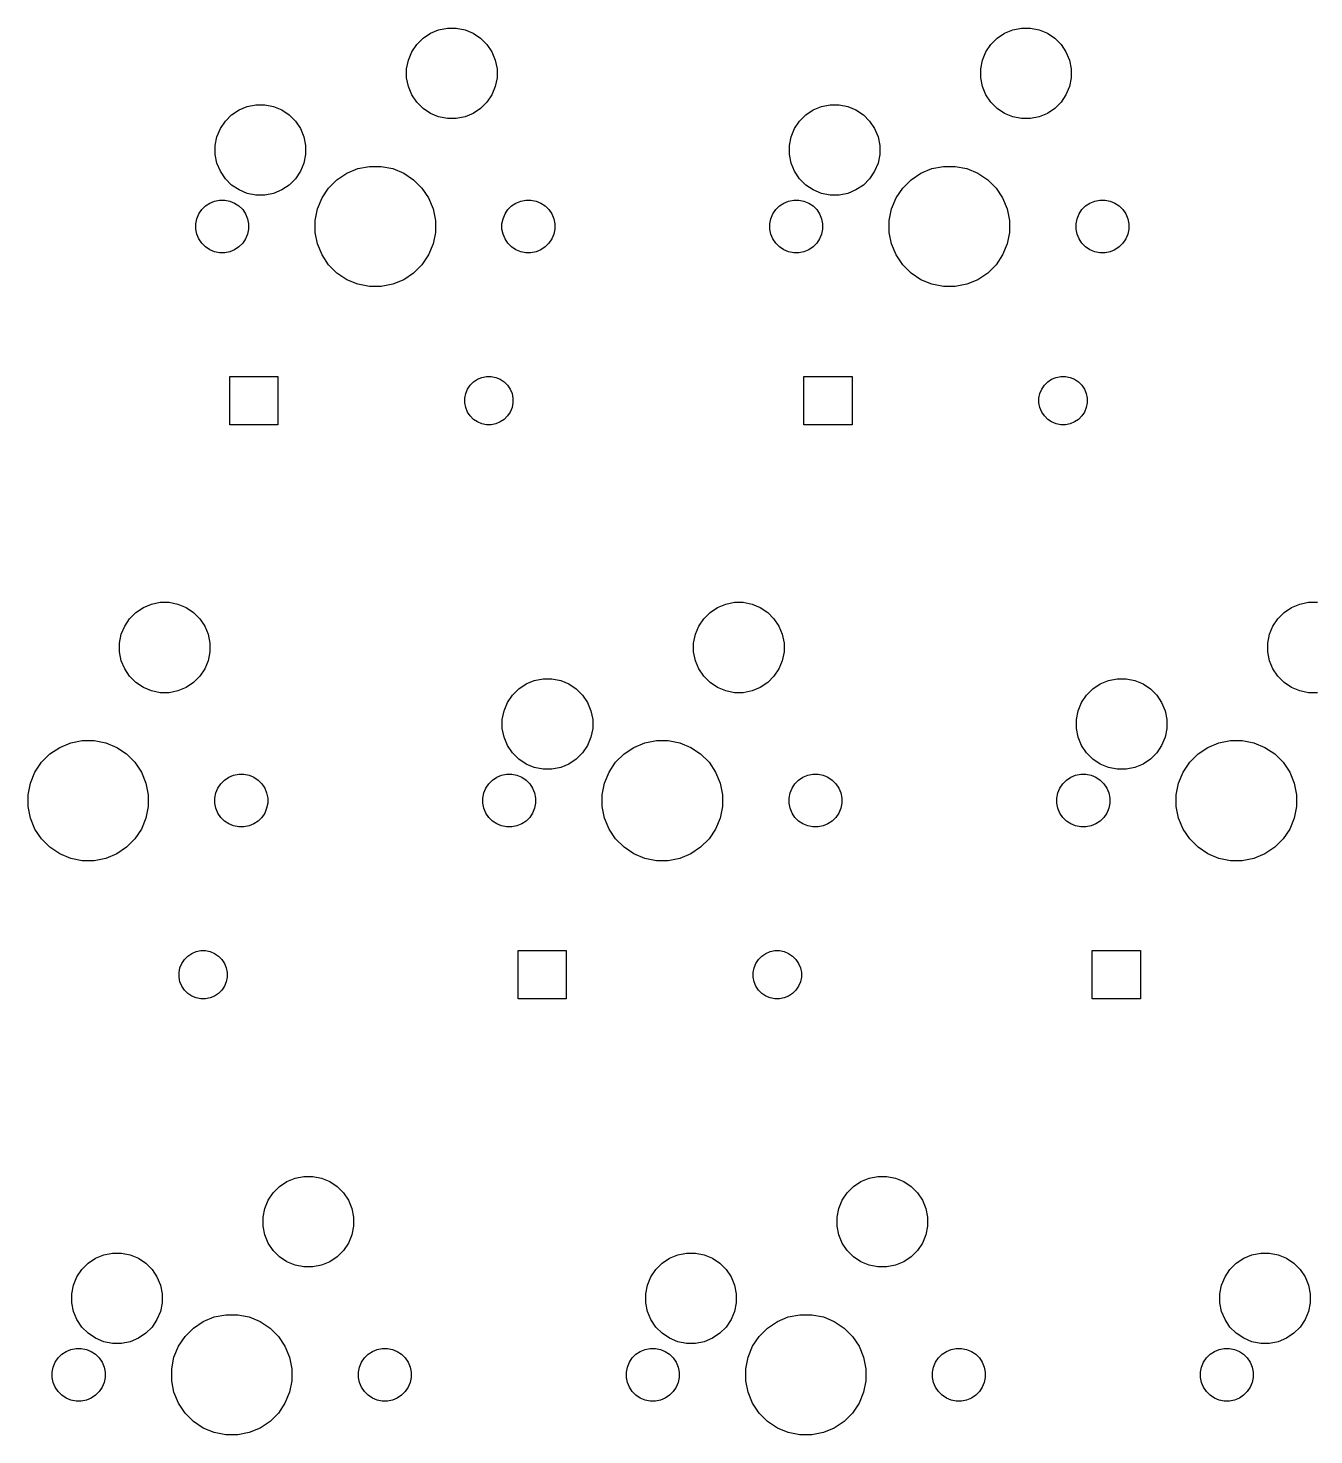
# Model space of a CAD drawing. Extents: x 51 to 351, y -118 to -25.
# Drawn here: x 159.93 to 202.59, y -73.43 to -26.76 of the extents above; entities that cross this region are included whole.
import ezdxf

# ---------------------------------------------------------------- set-up
doc = ezdxf.new("R2010")
doc.units = 0
doc.layers.add('BLACK', color=7, linetype='CONTINUOUS')

msp = doc.modelspace()

# ---------------------------------------------------------------- linework, layer by layer
at = {"layer": 'BLACK', "linetype": 'CONTINUOUS'}
for p, q in [((173.034, -27.0924), (173.279, -26.9282)), ((173.279, -26.9282), (173.552, -26.8151)), ((173.552, -26.8151), (173.842, -26.7575)), ((173.842, -26.7575), (174.138, -26.7575)), ((174.138, -26.7575), (174.428, -26.8151)), ((174.428, -26.8151), (174.701, -26.9282)), ((174.701, -26.9282), (174.946, -27.0924)), ((192.084, -27.0924), (192.329, -26.9282)), ((192.329, -26.9282), (192.602, -26.8151)), ((192.602, -26.8151), (192.892, -26.7575)), ((192.892, -26.7575), (193.188, -26.7575)), ((193.188, -26.7575), (193.478, -26.8151)), ((193.478, -26.8151), (193.751, -26.9282)), ((193.751, -26.9282), (193.996, -27.0924)), ((172.661, -27.547), (172.825, -27.3013)), ((172.825, -27.3013), (173.034, -27.0924)), ((174.946, -27.0924), (175.155, -27.3013)), ((175.155, -27.3013), (175.319, -27.547)), ((191.711, -27.547), (191.875, -27.3013)), ((191.875, -27.3013), (192.084, -27.0924)), ((193.996, -27.0924), (194.205, -27.3013)), ((194.205, -27.3013), (194.369, -27.547)), ((172.49, -28.1098), (172.548, -27.82)), ((172.548, -27.82), (172.661, -27.547)), ((175.319, -27.547), (175.432, -27.82)), ((175.432, -27.82), (175.49, -28.1098)), ((191.54, -28.1098), (191.598, -27.82)), ((191.598, -27.82), (191.711, -27.547)), ((194.369, -27.547), (194.482, -27.82)), ((194.482, -27.82), (194.54, -28.1098)), ((172.49, -28.4052), (172.49, -28.1098)), ((172.548, -28.695), (172.49, -28.4052)), ((175.49, -28.4052), (175.432, -28.695)), ((175.49, -28.1098), (175.49, -28.4052)), ((191.54, -28.4052), (191.54, -28.1098)), ((191.598, -28.695), (191.54, -28.4052)), ((194.54, -28.4052), (194.482, -28.695)), ((194.54, -28.1098), (194.54, -28.4052)), ((172.661, -28.968), (172.548, -28.695)), ((175.432, -28.695), (175.319, -28.968)), ((191.711, -28.968), (191.598, -28.695)), ((194.482, -28.695), (194.369, -28.968)), ((166.929, -29.4682), (167.202, -29.3551)), ((167.202, -29.3551), (167.492, -29.2975)), ((167.492, -29.2975), (167.788, -29.2975)), ((167.788, -29.2975), (168.078, -29.3551)), ((168.078, -29.3551), (168.351, -29.4682)), ((172.825, -29.2137), (172.661, -28.968)), ((173.034, -29.4226), (172.825, -29.2137)), ((175.155, -29.2137), (174.946, -29.4226)), ((175.319, -28.968), (175.155, -29.2137)), ((185.979, -29.4682), (186.252, -29.3551)), ((186.252, -29.3551), (186.542, -29.2975)), ((186.542, -29.2975), (186.838, -29.2975)), ((186.838, -29.2975), (187.128, -29.3551)), ((187.128, -29.3551), (187.401, -29.4682)), ((191.875, -29.2137), (191.711, -28.968)), ((192.084, -29.4226), (191.875, -29.2137)), ((194.205, -29.2137), (193.996, -29.4226)), ((194.369, -28.968), (194.205, -29.2137)), ((166.311, -30.087), (166.475, -29.8413)), ((166.475, -29.8413), (166.684, -29.6324)), ((166.684, -29.6324), (166.929, -29.4682)), ((168.351, -29.4682), (168.596, -29.6324)), ((168.596, -29.6324), (168.805, -29.8413)), ((168.805, -29.8413), (168.969, -30.087)), ((173.279, -29.5868), (173.034, -29.4226)), ((173.552, -29.6999), (173.279, -29.5868)), ((173.842, -29.7575), (173.552, -29.6999)), ((174.138, -29.7575), (173.842, -29.7575)), ((174.428, -29.6999), (174.138, -29.7575)), ((174.701, -29.5868), (174.428, -29.6999)), ((174.946, -29.4226), (174.701, -29.5868)), ((185.361, -30.087), (185.525, -29.8413)), ((185.525, -29.8413), (185.734, -29.6324)), ((185.734, -29.6324), (185.979, -29.4682)), ((187.401, -29.4682), (187.646, -29.6324)), ((187.646, -29.6324), (187.855, -29.8413)), ((187.855, -29.8413), (188.019, -30.087)), ((192.329, -29.5868), (192.084, -29.4226)), ((192.602, -29.6999), (192.329, -29.5868)), ((192.892, -29.7575), (192.602, -29.6999)), ((193.188, -29.7575), (192.892, -29.7575)), ((193.478, -29.6999), (193.188, -29.7575)), ((193.751, -29.5868), (193.478, -29.6999)), ((193.996, -29.4226), (193.751, -29.5868)), ((166.198, -30.36), (166.311, -30.087)), ((168.969, -30.087), (169.082, -30.36)), ((185.248, -30.36), (185.361, -30.087)), ((188.019, -30.087), (188.132, -30.36)), ((166.14, -30.6498), (166.198, -30.36)), ((166.14, -30.9452), (166.14, -30.6498)), ((169.082, -30.36), (169.14, -30.6498)), ((169.14, -30.6498), (169.14, -30.9452)), ((185.19, -30.6498), (185.248, -30.36)), ((185.19, -30.9452), (185.19, -30.6498)), ((188.132, -30.36), (188.19, -30.6498)), ((188.19, -30.6498), (188.19, -30.9452)), ((166.198, -31.235), (166.14, -30.9452)), ((166.311, -31.508), (166.198, -31.235)), ((169.082, -31.235), (168.969, -31.508)), ((169.14, -30.9452), (169.082, -31.235)), ((185.248, -31.235), (185.19, -30.9452)), ((185.361, -31.508), (185.248, -31.235)), ((188.132, -31.235), (188.019, -31.508)), ((188.19, -30.9452), (188.132, -31.235)), ((166.475, -31.7537), (166.311, -31.508)), ((168.969, -31.508), (168.805, -31.7537)), ((170.179, -31.7887), (170.506, -31.5705)), ((170.506, -31.5705), (170.868, -31.4202)), ((170.868, -31.4202), (171.254, -31.3436)), ((171.254, -31.3436), (171.646, -31.3436)), ((171.646, -31.3436), (172.032, -31.4202)), ((172.032, -31.4202), (172.394, -31.5705)), ((172.394, -31.5705), (172.721, -31.7887)), ((185.525, -31.7537), (185.361, -31.508)), ((188.019, -31.508), (187.855, -31.7537)), ((189.229, -31.7887), (189.556, -31.5705)), ((189.556, -31.5705), (189.918, -31.4202)), ((189.918, -31.4202), (190.304, -31.3436)), ((190.304, -31.3436), (190.696, -31.3436)), ((190.696, -31.3436), (191.082, -31.4202)), ((191.082, -31.4202), (191.444, -31.5705)), ((191.444, -31.5705), (191.771, -31.7887)), ((166.684, -31.9626), (166.475, -31.7537)), ((166.929, -32.1268), (166.684, -31.9626)), ((167.202, -32.2399), (166.929, -32.1268)), ((168.351, -32.1268), (168.078, -32.2399)), ((168.596, -31.9626), (168.351, -32.1268)), ((168.805, -31.7537), (168.596, -31.9626)), ((169.683, -32.393), (169.901, -32.0665)), ((169.901, -32.0665), (170.179, -31.7887)), ((172.721, -31.7887), (172.999, -32.0665)), ((172.999, -32.0665), (173.217, -32.393)), ((185.734, -31.9626), (185.525, -31.7537)), ((185.979, -32.1268), (185.734, -31.9626)), ((186.252, -32.2399), (185.979, -32.1268)), ((187.401, -32.1268), (187.128, -32.2399)), ((187.646, -31.9626), (187.401, -32.1268)), ((187.855, -31.7537), (187.646, -31.9626)), ((188.733, -32.393), (188.951, -32.0665)), ((188.951, -32.0665), (189.229, -31.7887)), ((191.771, -31.7887), (192.049, -32.0665)), ((192.049, -32.0665), (192.267, -32.393)), ((165.69, -32.7797), (165.812, -32.6578)), ((165.812, -32.6578), (165.956, -32.5621)), ((165.956, -32.5621), (166.115, -32.4961)), ((166.115, -32.4961), (166.284, -32.4625)), ((166.284, -32.4625), (166.456, -32.4625)), ((166.456, -32.4625), (166.625, -32.4961)), ((166.625, -32.4961), (166.784, -32.5621)), ((166.784, -32.5621), (166.928, -32.6578)), ((166.928, -32.6578), (167.05, -32.7797)), ((167.492, -32.2975), (167.202, -32.2399)), ((167.788, -32.2975), (167.492, -32.2975)), ((168.078, -32.2399), (167.788, -32.2975)), ((169.533, -32.7559), (169.683, -32.393)), ((173.217, -32.393), (173.367, -32.7559)), ((175.85, -32.7797), (175.972, -32.6578)), ((175.972, -32.6578), (176.116, -32.5621)), ((176.116, -32.5621), (176.275, -32.4961)), ((176.275, -32.4961), (176.444, -32.4625)), ((176.444, -32.4625), (176.616, -32.4625)), ((176.616, -32.4625), (176.785, -32.4961)), ((176.785, -32.4961), (176.944, -32.5621)), ((176.944, -32.5621), (177.088, -32.6578)), ((177.088, -32.6578), (177.21, -32.7797)), ((184.74, -32.7797), (184.862, -32.6578)), ((184.862, -32.6578), (185.006, -32.5621)), ((185.006, -32.5621), (185.165, -32.4961)), ((185.165, -32.4961), (185.334, -32.4625)), ((185.334, -32.4625), (185.506, -32.4625)), ((185.506, -32.4625), (185.675, -32.4961)), ((185.675, -32.4961), (185.834, -32.5621)), ((185.834, -32.5621), (185.978, -32.6578)), ((185.978, -32.6578), (186.1, -32.7797)), ((186.542, -32.2975), (186.252, -32.2399)), ((186.838, -32.2975), (186.542, -32.2975)), ((187.128, -32.2399), (186.838, -32.2975)), ((188.583, -32.7559), (188.733, -32.393)), ((192.267, -32.393), (192.417, -32.7559)), ((194.9, -32.7797), (195.022, -32.6578)), ((195.022, -32.6578), (195.166, -32.5621)), ((195.166, -32.5621), (195.325, -32.4961)), ((195.325, -32.4961), (195.494, -32.4625)), ((195.494, -32.4625), (195.666, -32.4625)), ((195.666, -32.4625), (195.835, -32.4961)), ((195.835, -32.4961), (195.994, -32.5621)), ((195.994, -32.5621), (196.138, -32.6578)), ((196.138, -32.6578), (196.26, -32.7797)), ((165.495, -33.2513), (165.529, -33.0823)), ((165.529, -33.0823), (165.595, -32.923)), ((165.595, -32.923), (165.69, -32.7797)), ((167.05, -32.7797), (167.145, -32.923)), ((167.145, -32.923), (167.211, -33.0823)), ((167.211, -33.0823), (167.245, -33.2513)), ((169.456, -33.1411), (169.533, -32.7559)), ((173.367, -32.7559), (173.444, -33.1411)), ((175.655, -33.2513), (175.689, -33.0823)), ((175.689, -33.0823), (175.755, -32.923)), ((175.755, -32.923), (175.85, -32.7797)), ((177.21, -32.7797), (177.305, -32.923)), ((177.305, -32.923), (177.371, -33.0823)), ((177.371, -33.0823), (177.405, -33.2513)), ((184.545, -33.2513), (184.579, -33.0823)), ((184.579, -33.0823), (184.645, -32.923)), ((184.645, -32.923), (184.74, -32.7797)), ((186.1, -32.7797), (186.195, -32.923)), ((186.195, -32.923), (186.261, -33.0823)), ((186.261, -33.0823), (186.295, -33.2513)), ((188.506, -33.1411), (188.583, -32.7559)), ((192.417, -32.7559), (192.494, -33.1411)), ((194.705, -33.2513), (194.739, -33.0823)), ((194.739, -33.0823), (194.805, -32.923)), ((194.805, -32.923), (194.9, -32.7797)), ((196.26, -32.7797), (196.355, -32.923)), ((196.355, -32.923), (196.421, -33.0823)), ((196.421, -33.0823), (196.455, -33.2513)), ((165.495, -33.4237), (165.495, -33.2513)), ((165.529, -33.5927), (165.495, -33.4237)), ((165.595, -33.752), (165.529, -33.5927)), ((167.211, -33.5927), (167.145, -33.752)), ((167.245, -33.4237), (167.211, -33.5927)), ((167.245, -33.2513), (167.245, -33.4237)), ((169.456, -33.5339), (169.456, -33.1411)), ((169.533, -33.9191), (169.456, -33.5339)), ((173.444, -33.5339), (173.367, -33.9191)), ((173.444, -33.1411), (173.444, -33.5339)), ((175.655, -33.4237), (175.655, -33.2513)), ((175.689, -33.5927), (175.655, -33.4237)), ((175.755, -33.752), (175.689, -33.5927)), ((177.371, -33.5927), (177.305, -33.752)), ((177.405, -33.4237), (177.371, -33.5927)), ((177.405, -33.2513), (177.405, -33.4237)), ((184.545, -33.4237), (184.545, -33.2513)), ((184.579, -33.5927), (184.545, -33.4237)), ((184.645, -33.752), (184.579, -33.5927)), ((186.261, -33.5927), (186.195, -33.752)), ((186.295, -33.4237), (186.261, -33.5927)), ((186.295, -33.2513), (186.295, -33.4237)), ((188.506, -33.5339), (188.506, -33.1411)), ((188.583, -33.9191), (188.506, -33.5339)), ((192.494, -33.5339), (192.417, -33.9191)), ((192.494, -33.1411), (192.494, -33.5339)), ((194.705, -33.4237), (194.705, -33.2513)), ((194.739, -33.5927), (194.705, -33.4237)), ((194.805, -33.752), (194.739, -33.5927)), ((196.421, -33.5927), (196.355, -33.752)), ((196.455, -33.4237), (196.421, -33.5927)), ((196.455, -33.2513), (196.455, -33.4237)), ((165.69, -33.8953), (165.595, -33.752)), ((165.812, -34.0172), (165.69, -33.8953)), ((165.956, -34.1129), (165.812, -34.0172)), ((166.928, -34.0172), (166.784, -34.1129)), ((167.05, -33.8953), (166.928, -34.0172)), ((167.145, -33.752), (167.05, -33.8953)), ((169.683, -34.282), (169.533, -33.9191)), ((173.367, -33.9191), (173.217, -34.282)), ((175.85, -33.8953), (175.755, -33.752)), ((175.972, -34.0172), (175.85, -33.8953)), ((176.116, -34.1129), (175.972, -34.0172)), ((177.088, -34.0172), (176.944, -34.1129)), ((177.21, -33.8953), (177.088, -34.0172)), ((177.305, -33.752), (177.21, -33.8953)), ((184.74, -33.8953), (184.645, -33.752)), ((184.862, -34.0172), (184.74, -33.8953)), ((185.006, -34.1129), (184.862, -34.0172)), ((185.978, -34.0172), (185.834, -34.1129)), ((186.1, -33.8953), (185.978, -34.0172)), ((186.195, -33.752), (186.1, -33.8953)), ((188.733, -34.282), (188.583, -33.9191)), ((192.417, -33.9191), (192.267, -34.282)), ((194.9, -33.8953), (194.805, -33.752)), ((195.022, -34.0172), (194.9, -33.8953)), ((195.166, -34.1129), (195.022, -34.0172)), ((196.138, -34.0172), (195.994, -34.1129)), ((196.26, -33.8953), (196.138, -34.0172)), ((196.355, -33.752), (196.26, -33.8953)), ((166.115, -34.1789), (165.956, -34.1129)), ((166.284, -34.2125), (166.115, -34.1789)), ((166.456, -34.2125), (166.284, -34.2125)), ((166.625, -34.1789), (166.456, -34.2125)), ((166.784, -34.1129), (166.625, -34.1789)), ((169.901, -34.6085), (169.683, -34.282)), ((173.217, -34.282), (172.999, -34.6085)), ((176.275, -34.1789), (176.116, -34.1129)), ((176.444, -34.2125), (176.275, -34.1789)), ((176.616, -34.2125), (176.444, -34.2125)), ((176.785, -34.1789), (176.616, -34.2125)), ((176.944, -34.1129), (176.785, -34.1789)), ((185.165, -34.1789), (185.006, -34.1129)), ((185.334, -34.2125), (185.165, -34.1789)), ((185.506, -34.2125), (185.334, -34.2125)), ((185.675, -34.1789), (185.506, -34.2125)), ((185.834, -34.1129), (185.675, -34.1789)), ((188.951, -34.6085), (188.733, -34.282)), ((192.267, -34.282), (192.049, -34.6085)), ((195.325, -34.1789), (195.166, -34.1129)), ((195.494, -34.2125), (195.325, -34.1789)), ((195.666, -34.2125), (195.494, -34.2125)), ((195.835, -34.1789), (195.666, -34.2125)), ((195.994, -34.1129), (195.835, -34.1789)), ((170.179, -34.8863), (169.901, -34.6085)), ((170.506, -35.1045), (170.179, -34.8863)), ((172.721, -34.8863), (172.394, -35.1045)), ((172.999, -34.6085), (172.721, -34.8863)), ((189.229, -34.8863), (188.951, -34.6085)), ((189.556, -35.1045), (189.229, -34.8863)), ((191.771, -34.8863), (191.444, -35.1045)), ((192.049, -34.6085), (191.771, -34.8863)), ((170.868, -35.2548), (170.506, -35.1045)), ((171.254, -35.3314), (170.868, -35.2548)), ((171.646, -35.3314), (171.254, -35.3314)), ((172.032, -35.2548), (171.646, -35.3314)), ((172.394, -35.1045), (172.032, -35.2548)), ((189.918, -35.2548), (189.556, -35.1045)), ((190.304, -35.3314), (189.918, -35.2548)), ((190.696, -35.3314), (190.304, -35.3314)), ((191.082, -35.2548), (190.696, -35.3314)), ((191.444, -35.1045), (191.082, -35.2548)), ((166.62, -39.916), (166.62, -38.316)), ((166.62, -38.316), (168.22, -38.316)), ((168.22, -38.316), (168.22, -39.916)), ((174.451, -38.8826), (174.511, -38.7371)), ((174.511, -38.7371), (174.599, -38.606)), ((174.599, -38.606), (174.71, -38.4946)), ((174.71, -38.4946), (174.841, -38.407)), ((174.841, -38.407), (174.987, -38.3467)), ((174.987, -38.3467), (175.141, -38.316)), ((175.141, -38.316), (175.299, -38.316)), ((175.299, -38.316), (175.453, -38.3467)), ((175.453, -38.3467), (175.599, -38.407)), ((175.599, -38.407), (175.73, -38.4946)), ((175.73, -38.4946), (175.841, -38.606)), ((175.841, -38.606), (175.929, -38.7371)), ((175.929, -38.7371), (175.989, -38.8826)), ((185.673, -39.916), (185.673, -38.316)), ((185.673, -38.316), (187.273, -38.316)), ((187.273, -38.316), (187.273, -39.916)), ((193.504, -38.8826), (193.564, -38.7371)), ((193.564, -38.7371), (193.652, -38.606)), ((193.652, -38.606), (193.763, -38.4946)), ((193.763, -38.4946), (193.894, -38.407)), ((193.894, -38.407), (194.04, -38.3467)), ((194.04, -38.3467), (194.194, -38.316)), ((194.194, -38.316), (194.352, -38.316)), ((194.352, -38.316), (194.506, -38.3467)), ((194.506, -38.3467), (194.652, -38.407)), ((194.652, -38.407), (194.783, -38.4946)), ((194.783, -38.4946), (194.894, -38.606)), ((194.894, -38.606), (194.982, -38.7371)), ((194.982, -38.7371), (195.042, -38.8826)), ((174.42, -39.0372), (174.451, -38.8826)), ((174.42, -39.1948), (174.42, -39.0372)), ((174.451, -39.3494), (174.42, -39.1948)), ((175.989, -38.8826), (176.02, -39.0372)), ((176.02, -39.1948), (175.989, -39.3494)), ((176.02, -39.0372), (176.02, -39.1948)), ((193.473, -39.0372), (193.504, -38.8826)), ((193.473, -39.1948), (193.473, -39.0372)), ((193.504, -39.3494), (193.473, -39.1948)), ((195.042, -38.8826), (195.073, -39.0372)), ((195.073, -39.1948), (195.042, -39.3494)), ((195.073, -39.0372), (195.073, -39.1948)), ((174.511, -39.4949), (174.451, -39.3494)), ((174.599, -39.626), (174.511, -39.4949)), ((174.71, -39.7374), (174.599, -39.626)), ((175.841, -39.626), (175.73, -39.7374)), ((175.929, -39.4949), (175.841, -39.626)), ((175.989, -39.3494), (175.929, -39.4949)), ((193.564, -39.4949), (193.504, -39.3494)), ((193.652, -39.626), (193.564, -39.4949)), ((193.763, -39.7374), (193.652, -39.626)), ((194.894, -39.626), (194.783, -39.7374)), ((194.982, -39.4949), (194.894, -39.626)), ((195.042, -39.3494), (194.982, -39.4949)), ((168.22, -39.916), (166.62, -39.916)), ((174.841, -39.825), (174.71, -39.7374)), ((174.987, -39.8853), (174.841, -39.825)), ((175.141, -39.916), (174.987, -39.8853)), ((175.299, -39.916), (175.141, -39.916)), ((175.453, -39.8853), (175.299, -39.916)), ((175.599, -39.825), (175.453, -39.8853)), ((175.73, -39.7374), (175.599, -39.825)), ((187.273, -39.916), (185.673, -39.916)), ((193.894, -39.825), (193.763, -39.7374)), ((194.04, -39.8853), (193.894, -39.825)), ((194.194, -39.916), (194.04, -39.8853)), ((194.352, -39.916), (194.194, -39.916)), ((194.506, -39.8853), (194.352, -39.916)), ((194.652, -39.825), (194.506, -39.8853)), ((194.783, -39.7374), (194.652, -39.825)), ((163.3, -46.3513), (163.509, -46.1424)), ((163.509, -46.1424), (163.754, -45.9782)), ((163.754, -45.9782), (164.027, -45.8651)), ((164.027, -45.8651), (164.317, -45.8075)), ((164.317, -45.8075), (164.613, -45.8075)), ((164.613, -45.8075), (164.903, -45.8651)), ((164.903, -45.8651), (165.176, -45.9782)), ((165.176, -45.9782), (165.421, -46.1424)), ((165.421, -46.1424), (165.63, -46.3513)), ((182.35, -46.3513), (182.559, -46.1424)), ((182.559, -46.1424), (182.804, -45.9782)), ((182.804, -45.9782), (183.077, -45.8651)), ((183.077, -45.8651), (183.367, -45.8075)), ((183.367, -45.8075), (183.663, -45.8075)), ((183.663, -45.8075), (183.953, -45.8651)), ((183.953, -45.8651), (184.226, -45.9782)), ((184.226, -45.9782), (184.471, -46.1424)), ((184.471, -46.1424), (184.68, -46.3513)), ((201.4, -46.3513), (201.609, -46.1424)), ((201.609, -46.1424), (201.854, -45.9782)), ((201.854, -45.9782), (202.127, -45.8651)), ((202.127, -45.8651), (202.417, -45.8075)), ((202.417, -45.8075), (202.713, -45.8075)), ((163.023, -46.87), (163.136, -46.597)), ((163.136, -46.597), (163.3, -46.3513)), ((165.63, -46.3513), (165.794, -46.597)), ((165.794, -46.597), (165.907, -46.87)), ((182.073, -46.87), (182.186, -46.597)), ((182.186, -46.597), (182.35, -46.3513)), ((184.68, -46.3513), (184.844, -46.597)), ((184.844, -46.597), (184.957, -46.87)), ((201.123, -46.87), (201.236, -46.597)), ((201.236, -46.597), (201.4, -46.3513)), ((162.965, -47.1598), (163.023, -46.87)), ((165.907, -46.87), (165.965, -47.1598)), ((182.015, -47.1598), (182.073, -46.87)), ((184.957, -46.87), (185.015, -47.1598)), ((201.065, -47.1598), (201.123, -46.87)), ((162.965, -47.4552), (162.965, -47.1598)), ((163.023, -47.745), (162.965, -47.4552)), ((165.965, -47.4552), (165.907, -47.745)), ((165.965, -47.1598), (165.965, -47.4552)), ((182.015, -47.4552), (182.015, -47.1598)), ((182.073, -47.745), (182.015, -47.4552)), ((185.015, -47.4552), (184.957, -47.745)), ((185.015, -47.1598), (185.015, -47.4552)), ((201.065, -47.4552), (201.065, -47.1598)), ((201.123, -47.745), (201.065, -47.4552)), ((163.136, -48.018), (163.023, -47.745)), ((163.3, -48.2637), (163.136, -48.018)), ((165.794, -48.018), (165.63, -48.2637)), ((165.907, -47.745), (165.794, -48.018)), ((182.186, -48.018), (182.073, -47.745)), ((182.35, -48.2637), (182.186, -48.018)), ((184.844, -48.018), (184.68, -48.2637)), ((184.957, -47.745), (184.844, -48.018)), ((201.236, -48.018), (201.123, -47.745)), ((201.4, -48.2637), (201.236, -48.018)), ((163.509, -48.4726), (163.3, -48.2637)), ((163.754, -48.6368), (163.509, -48.4726)), ((165.421, -48.4726), (165.176, -48.6368)), ((165.63, -48.2637), (165.421, -48.4726)), ((176.209, -48.6824), (176.454, -48.5182)), ((176.454, -48.5182), (176.727, -48.4051)), ((176.727, -48.4051), (177.017, -48.3475)), ((177.017, -48.3475), (177.313, -48.3475)), ((177.313, -48.3475), (177.603, -48.4051)), ((177.603, -48.4051), (177.876, -48.5182)), ((177.876, -48.5182), (178.121, -48.6824)), ((182.559, -48.4726), (182.35, -48.2637)), ((182.804, -48.6368), (182.559, -48.4726)), ((184.471, -48.4726), (184.226, -48.6368)), ((184.68, -48.2637), (184.471, -48.4726)), ((195.259, -48.6824), (195.504, -48.5182)), ((195.504, -48.5182), (195.777, -48.4051)), ((195.777, -48.4051), (196.067, -48.3475)), ((196.067, -48.3475), (196.363, -48.3475)), ((196.363, -48.3475), (196.653, -48.4051)), ((196.653, -48.4051), (196.926, -48.5182)), ((196.926, -48.5182), (197.171, -48.6824)), ((201.609, -48.4726), (201.4, -48.2637)), ((201.854, -48.6368), (201.609, -48.4726)), ((164.027, -48.7499), (163.754, -48.6368)), ((164.317, -48.8075), (164.027, -48.7499)), ((164.613, -48.8075), (164.317, -48.8075)), ((164.903, -48.7499), (164.613, -48.8075)), ((165.176, -48.6368), (164.903, -48.7499)), ((175.836, -49.137), (176, -48.8913)), ((176, -48.8913), (176.209, -48.6824)), ((178.121, -48.6824), (178.33, -48.8913)), ((178.33, -48.8913), (178.494, -49.137)), ((183.077, -48.7499), (182.804, -48.6368)), ((183.367, -48.8075), (183.077, -48.7499)), ((183.663, -48.8075), (183.367, -48.8075)), ((183.953, -48.7499), (183.663, -48.8075)), ((184.226, -48.6368), (183.953, -48.7499)), ((194.886, -49.137), (195.05, -48.8913)), ((195.05, -48.8913), (195.259, -48.6824)), ((197.171, -48.6824), (197.38, -48.8913)), ((197.38, -48.8913), (197.544, -49.137)), ((202.127, -48.7499), (201.854, -48.6368)), ((202.417, -48.8075), (202.127, -48.7499)), ((202.713, -48.8075), (202.417, -48.8075)), ((175.665, -49.6998), (175.723, -49.41)), ((175.723, -49.41), (175.836, -49.137)), ((178.494, -49.137), (178.607, -49.41)), ((178.607, -49.41), (178.665, -49.6998)), ((194.715, -49.6998), (194.773, -49.41)), ((194.773, -49.41), (194.886, -49.137)), ((197.544, -49.137), (197.657, -49.41)), ((197.657, -49.41), (197.715, -49.6998)), ((175.665, -49.9952), (175.665, -49.6998)), ((178.665, -49.6998), (178.665, -49.9952)), ((194.715, -49.9952), (194.715, -49.6998)), ((197.715, -49.6998), (197.715, -49.9952)), ((161.343, -50.4702), (161.729, -50.3936)), ((161.729, -50.3936), (162.121, -50.3936)), ((162.121, -50.3936), (162.507, -50.4702)), ((175.723, -50.285), (175.665, -49.9952)), ((175.836, -50.558), (175.723, -50.285)), ((178.607, -50.285), (178.494, -50.558)), ((178.665, -49.9952), (178.607, -50.285)), ((180.393, -50.4702), (180.779, -50.3936)), ((180.779, -50.3936), (181.171, -50.3936)), ((181.171, -50.3936), (181.557, -50.4702)), ((194.773, -50.285), (194.715, -49.9952)), ((194.886, -50.558), (194.773, -50.285)), ((197.657, -50.285), (197.544, -50.558)), ((197.715, -49.9952), (197.657, -50.285)), ((199.443, -50.4702), (199.829, -50.3936)), ((199.829, -50.3936), (200.221, -50.3936)), ((200.221, -50.3936), (200.607, -50.4702)), ((160.376, -51.1165), (160.654, -50.8387)), ((160.654, -50.8387), (160.981, -50.6205)), ((160.981, -50.6205), (161.343, -50.4702)), ((162.507, -50.4702), (162.869, -50.6205)), ((162.869, -50.6205), (163.196, -50.8387)), ((163.196, -50.8387), (163.474, -51.1165)), ((176, -50.8037), (175.836, -50.558)), ((176.209, -51.0126), (176, -50.8037)), ((178.33, -50.8037), (178.121, -51.0126)), ((178.494, -50.558), (178.33, -50.8037)), ((179.426, -51.1165), (179.704, -50.8387)), ((179.704, -50.8387), (180.031, -50.6205)), ((180.031, -50.6205), (180.393, -50.4702)), ((181.557, -50.4702), (181.919, -50.6205)), ((181.919, -50.6205), (182.246, -50.8387)), ((182.246, -50.8387), (182.524, -51.1165)), ((195.05, -50.8037), (194.886, -50.558)), ((195.259, -51.0126), (195.05, -50.8037)), ((197.38, -50.8037), (197.171, -51.0126)), ((197.544, -50.558), (197.38, -50.8037)), ((198.476, -51.1165), (198.754, -50.8387)), ((198.754, -50.8387), (199.081, -50.6205)), ((199.081, -50.6205), (199.443, -50.4702)), ((200.607, -50.4702), (200.969, -50.6205)), ((200.969, -50.6205), (201.296, -50.8387)), ((201.296, -50.8387), (201.574, -51.1165)), ((160.158, -51.443), (160.376, -51.1165)), ((163.474, -51.1165), (163.692, -51.443)), ((176.454, -51.1768), (176.209, -51.0126)), ((176.727, -51.2899), (176.454, -51.1768)), ((177.017, -51.3475), (176.727, -51.2899)), ((177.603, -51.2899), (177.313, -51.3475)), ((177.876, -51.1768), (177.603, -51.2899)), ((178.121, -51.0126), (177.876, -51.1768)), ((179.208, -51.443), (179.426, -51.1165)), ((182.524, -51.1165), (182.742, -51.443)), ((195.504, -51.1768), (195.259, -51.0126)), ((195.777, -51.2899), (195.504, -51.1768)), ((196.067, -51.3475), (195.777, -51.2899)), ((196.653, -51.2899), (196.363, -51.3475)), ((196.926, -51.1768), (196.653, -51.2899)), ((197.171, -51.0126), (196.926, -51.1768)), ((198.258, -51.443), (198.476, -51.1165)), ((201.574, -51.1165), (201.792, -51.443)), ((159.931, -52.1911), (160.008, -51.8059)), ((160.008, -51.8059), (160.158, -51.443)), ((163.692, -51.443), (163.842, -51.8059)), ((163.842, -51.8059), (163.919, -52.1911)), ((166.325, -51.8297), (166.447, -51.7078)), ((166.447, -51.7078), (166.591, -51.6121)), ((166.591, -51.6121), (166.75, -51.5461)), ((166.75, -51.5461), (166.919, -51.5125)), ((166.919, -51.5125), (167.091, -51.5125)), ((167.091, -51.5125), (167.26, -51.5461)), ((167.26, -51.5461), (167.419, -51.6121)), ((167.419, -51.6121), (167.563, -51.7078)), ((167.563, -51.7078), (167.685, -51.8297)), ((175.215, -51.8297), (175.337, -51.7078)), ((175.337, -51.7078), (175.481, -51.6121)), ((175.481, -51.6121), (175.64, -51.5461)), ((175.64, -51.5461), (175.809, -51.5125)), ((175.809, -51.5125), (175.981, -51.5125)), ((175.981, -51.5125), (176.15, -51.5461)), ((176.15, -51.5461), (176.309, -51.6121)), ((176.309, -51.6121), (176.453, -51.7078)), ((176.453, -51.7078), (176.575, -51.8297)), ((177.313, -51.3475), (177.017, -51.3475)), ((178.981, -52.1911), (179.058, -51.8059)), ((179.058, -51.8059), (179.208, -51.443)), ((182.742, -51.443), (182.892, -51.8059)), ((182.892, -51.8059), (182.969, -52.1911)), ((185.375, -51.8297), (185.497, -51.7078)), ((185.497, -51.7078), (185.641, -51.6121)), ((185.641, -51.6121), (185.8, -51.5461)), ((185.8, -51.5461), (185.969, -51.5125)), ((185.969, -51.5125), (186.141, -51.5125)), ((186.141, -51.5125), (186.31, -51.5461)), ((186.31, -51.5461), (186.469, -51.6121)), ((186.469, -51.6121), (186.613, -51.7078)), ((186.613, -51.7078), (186.735, -51.8297)), ((194.265, -51.8297), (194.387, -51.7078)), ((194.387, -51.7078), (194.531, -51.6121)), ((194.531, -51.6121), (194.69, -51.5461)), ((194.69, -51.5461), (194.859, -51.5125)), ((194.859, -51.5125), (195.031, -51.5125)), ((195.031, -51.5125), (195.2, -51.5461)), ((195.2, -51.5461), (195.359, -51.6121)), ((195.359, -51.6121), (195.503, -51.7078)), ((195.503, -51.7078), (195.625, -51.8297)), ((196.363, -51.3475), (196.067, -51.3475)), ((198.031, -52.1911), (198.108, -51.8059)), ((198.108, -51.8059), (198.258, -51.443)), ((201.792, -51.443), (201.942, -51.8059)), ((201.942, -51.8059), (202.019, -52.1911)), ((159.931, -52.5839), (159.931, -52.1911)), ((163.919, -52.1911), (163.919, -52.5839)), ((166.13, -52.3013), (166.164, -52.1323)), ((166.164, -52.1323), (166.23, -51.973)), ((166.23, -51.973), (166.325, -51.8297)), ((167.685, -51.8297), (167.78, -51.973)), ((167.78, -51.973), (167.846, -52.1323)), ((167.846, -52.1323), (167.88, -52.3013)), ((175.02, -52.3013), (175.054, -52.1323)), ((175.054, -52.1323), (175.12, -51.973)), ((175.12, -51.973), (175.215, -51.8297)), ((176.575, -51.8297), (176.67, -51.973)), ((176.67, -51.973), (176.736, -52.1323)), ((176.736, -52.1323), (176.77, -52.3013)), ((178.981, -52.5839), (178.981, -52.1911)), ((182.969, -52.1911), (182.969, -52.5839)), ((185.18, -52.3013), (185.214, -52.1323)), ((185.214, -52.1323), (185.28, -51.973)), ((185.28, -51.973), (185.375, -51.8297)), ((186.735, -51.8297), (186.83, -51.973)), ((186.83, -51.973), (186.896, -52.1323)), ((186.896, -52.1323), (186.93, -52.3013)), ((194.07, -52.3013), (194.104, -52.1323)), ((194.104, -52.1323), (194.17, -51.973)), ((194.17, -51.973), (194.265, -51.8297)), ((195.625, -51.8297), (195.72, -51.973)), ((195.72, -51.973), (195.786, -52.1323)), ((195.786, -52.1323), (195.82, -52.3013)), ((198.031, -52.5839), (198.031, -52.1911)), ((202.019, -52.1911), (202.019, -52.5839)), ((160.008, -52.9691), (159.931, -52.5839)), ((163.919, -52.5839), (163.842, -52.9691)), ((166.13, -52.4737), (166.13, -52.3013)), ((166.164, -52.6427), (166.13, -52.4737)), ((166.23, -52.802), (166.164, -52.6427)), ((167.846, -52.6427), (167.78, -52.802)), ((167.88, -52.4737), (167.846, -52.6427)), ((167.88, -52.3013), (167.88, -52.4737)), ((175.02, -52.4737), (175.02, -52.3013)), ((175.054, -52.6427), (175.02, -52.4737)), ((175.12, -52.802), (175.054, -52.6427)), ((176.736, -52.6427), (176.67, -52.802)), ((176.77, -52.4737), (176.736, -52.6427)), ((176.77, -52.3013), (176.77, -52.4737)), ((179.058, -52.9691), (178.981, -52.5839)), ((182.969, -52.5839), (182.892, -52.9691)), ((185.18, -52.4737), (185.18, -52.3013)), ((185.214, -52.6427), (185.18, -52.4737)), ((185.28, -52.802), (185.214, -52.6427)), ((186.896, -52.6427), (186.83, -52.802)), ((186.93, -52.4737), (186.896, -52.6427)), ((186.93, -52.3013), (186.93, -52.4737)), ((194.07, -52.4737), (194.07, -52.3013)), ((194.104, -52.6427), (194.07, -52.4737)), ((194.17, -52.802), (194.104, -52.6427)), ((195.786, -52.6427), (195.72, -52.802)), ((195.82, -52.4737), (195.786, -52.6427)), ((195.82, -52.3013), (195.82, -52.4737)), ((198.108, -52.9691), (198.031, -52.5839)), ((202.019, -52.5839), (201.942, -52.9691)), ((160.158, -53.332), (160.008, -52.9691)), ((163.842, -52.9691), (163.692, -53.332)), ((166.325, -52.9453), (166.23, -52.802)), ((166.447, -53.0672), (166.325, -52.9453)), ((166.591, -53.1629), (166.447, -53.0672)), ((166.75, -53.2289), (166.591, -53.1629)), ((167.419, -53.1629), (167.26, -53.2289)), ((167.563, -53.0672), (167.419, -53.1629)), ((167.685, -52.9453), (167.563, -53.0672)), ((167.78, -52.802), (167.685, -52.9453)), ((175.215, -52.9453), (175.12, -52.802)), ((175.337, -53.0672), (175.215, -52.9453)), ((175.481, -53.1629), (175.337, -53.0672)), ((175.64, -53.2289), (175.481, -53.1629)), ((176.309, -53.1629), (176.15, -53.2289)), ((176.453, -53.0672), (176.309, -53.1629)), ((176.575, -52.9453), (176.453, -53.0672)), ((176.67, -52.802), (176.575, -52.9453)), ((179.208, -53.332), (179.058, -52.9691)), ((182.892, -52.9691), (182.742, -53.332)), ((185.375, -52.9453), (185.28, -52.802)), ((185.497, -53.0672), (185.375, -52.9453)), ((185.641, -53.1629), (185.497, -53.0672)), ((185.8, -53.2289), (185.641, -53.1629)), ((186.469, -53.1629), (186.31, -53.2289)), ((186.613, -53.0672), (186.469, -53.1629)), ((186.735, -52.9453), (186.613, -53.0672)), ((186.83, -52.802), (186.735, -52.9453)), ((194.265, -52.9453), (194.17, -52.802)), ((194.387, -53.0672), (194.265, -52.9453)), ((194.531, -53.1629), (194.387, -53.0672)), ((194.69, -53.2289), (194.531, -53.1629)), ((195.359, -53.1629), (195.2, -53.2289)), ((195.503, -53.0672), (195.359, -53.1629)), ((195.625, -52.9453), (195.503, -53.0672)), ((195.72, -52.802), (195.625, -52.9453)), ((198.258, -53.332), (198.108, -52.9691)), ((201.942, -52.9691), (201.792, -53.332)), ((160.376, -53.6585), (160.158, -53.332)), ((160.654, -53.9363), (160.376, -53.6585)), ((163.474, -53.6585), (163.196, -53.9363)), ((163.692, -53.332), (163.474, -53.6585)), ((166.919, -53.2625), (166.75, -53.2289)), ((167.091, -53.2625), (166.919, -53.2625)), ((167.26, -53.2289), (167.091, -53.2625)), ((175.809, -53.2625), (175.64, -53.2289)), ((175.981, -53.2625), (175.809, -53.2625)), ((176.15, -53.2289), (175.981, -53.2625)), ((179.426, -53.6585), (179.208, -53.332)), ((179.704, -53.9363), (179.426, -53.6585)), ((182.524, -53.6585), (182.246, -53.9363)), ((182.742, -53.332), (182.524, -53.6585)), ((185.969, -53.2625), (185.8, -53.2289)), ((186.141, -53.2625), (185.969, -53.2625)), ((186.31, -53.2289), (186.141, -53.2625)), ((194.859, -53.2625), (194.69, -53.2289)), ((195.031, -53.2625), (194.859, -53.2625)), ((195.2, -53.2289), (195.031, -53.2625)), ((198.476, -53.6585), (198.258, -53.332)), ((198.754, -53.9363), (198.476, -53.6585)), ((201.574, -53.6585), (201.296, -53.9363)), ((201.792, -53.332), (201.574, -53.6585)), ((160.981, -54.1545), (160.654, -53.9363)), ((163.196, -53.9363), (162.869, -54.1545)), ((180.031, -54.1545), (179.704, -53.9363)), ((182.246, -53.9363), (181.919, -54.1545)), ((199.081, -54.1545), (198.754, -53.9363)), ((201.296, -53.9363), (200.969, -54.1545)), ((161.343, -54.3048), (160.981, -54.1545)), ((161.729, -54.3814), (161.343, -54.3048)), ((162.121, -54.3814), (161.729, -54.3814)), ((162.507, -54.3048), (162.121, -54.3814)), ((162.869, -54.1545), (162.507, -54.3048)), ((180.393, -54.3048), (180.031, -54.1545)), ((180.779, -54.3814), (180.393, -54.3048)), ((181.171, -54.3814), (180.779, -54.3814)), ((181.557, -54.3048), (181.171, -54.3814)), ((181.919, -54.1545), (181.557, -54.3048)), ((199.443, -54.3048), (199.081, -54.1545)), ((199.829, -54.3814), (199.443, -54.3048)), ((200.221, -54.3814), (199.829, -54.3814)), ((200.607, -54.3048), (200.221, -54.3814)), ((200.969, -54.1545), (200.607, -54.3048)), ((165.359, -57.457), (165.505, -57.3967)), ((165.505, -57.3967), (165.659, -57.366)), ((165.659, -57.366), (165.817, -57.366)), ((165.817, -57.366), (165.971, -57.3967)), ((165.971, -57.3967), (166.117, -57.457)), ((176.188, -58.966), (176.188, -57.366)), ((176.188, -57.366), (177.788, -57.366)), ((177.788, -57.366), (177.788, -58.966)), ((184.409, -57.457), (184.555, -57.3967)), ((184.555, -57.3967), (184.709, -57.366)), ((184.709, -57.366), (184.867, -57.366)), ((184.867, -57.366), (185.021, -57.3967)), ((185.021, -57.3967), (185.167, -57.457)), ((195.238, -58.966), (195.238, -57.366)), ((195.238, -57.366), (196.838, -57.366)), ((196.838, -57.366), (196.838, -58.966)), ((164.969, -57.9326), (165.029, -57.7871)), ((165.029, -57.7871), (165.117, -57.656)), ((165.117, -57.656), (165.228, -57.5446)), ((165.228, -57.5446), (165.359, -57.457)), ((166.117, -57.457), (166.248, -57.5446)), ((166.248, -57.5446), (166.359, -57.656)), ((166.359, -57.656), (166.447, -57.7871)), ((166.447, -57.7871), (166.507, -57.9326)), ((184.019, -57.9326), (184.079, -57.7871)), ((184.079, -57.7871), (184.167, -57.656)), ((184.167, -57.656), (184.278, -57.5446)), ((184.278, -57.5446), (184.409, -57.457)), ((185.167, -57.457), (185.298, -57.5446)), ((185.298, -57.5446), (185.409, -57.656)), ((185.409, -57.656), (185.497, -57.7871)), ((185.497, -57.7871), (185.557, -57.9326)), ((164.938, -58.0872), (164.969, -57.9326)), ((164.938, -58.2448), (164.938, -58.0872)), ((164.969, -58.3994), (164.938, -58.2448)), ((166.507, -57.9326), (166.538, -58.0872)), ((166.538, -58.2448), (166.507, -58.3994)), ((166.538, -58.0872), (166.538, -58.2448)), ((183.988, -58.0872), (184.019, -57.9326)), ((183.988, -58.2448), (183.988, -58.0872)), ((184.019, -58.3994), (183.988, -58.2448)), ((185.557, -57.9326), (185.588, -58.0872)), ((185.588, -58.2448), (185.557, -58.3994)), ((185.588, -58.0872), (185.588, -58.2448)), ((165.029, -58.5449), (164.969, -58.3994)), ((165.117, -58.676), (165.029, -58.5449)), ((165.228, -58.7874), (165.117, -58.676)), ((165.359, -58.875), (165.228, -58.7874)), ((166.248, -58.7874), (166.117, -58.875)), ((166.359, -58.676), (166.248, -58.7874)), ((166.447, -58.5449), (166.359, -58.676)), ((166.507, -58.3994), (166.447, -58.5449)), ((184.079, -58.5449), (184.019, -58.3994)), ((184.167, -58.676), (184.079, -58.5449)), ((184.278, -58.7874), (184.167, -58.676)), ((184.409, -58.875), (184.278, -58.7874)), ((185.298, -58.7874), (185.167, -58.875)), ((185.409, -58.676), (185.298, -58.7874)), ((185.497, -58.5449), (185.409, -58.676)), ((185.557, -58.3994), (185.497, -58.5449)), ((165.505, -58.9353), (165.359, -58.875)), ((165.659, -58.966), (165.505, -58.9353)), ((165.817, -58.966), (165.659, -58.966)), ((165.971, -58.9353), (165.817, -58.966)), ((166.117, -58.875), (165.971, -58.9353)), ((177.788, -58.966), (176.188, -58.966)), ((184.555, -58.9353), (184.409, -58.875)), ((184.709, -58.966), (184.555, -58.9353)), ((184.867, -58.966), (184.709, -58.966)), ((185.021, -58.9353), (184.867, -58.966)), ((185.167, -58.875), (185.021, -58.9353)), ((196.838, -58.966), (195.238, -58.966)), ((168.79, -64.9151), (169.08, -64.8575)), ((169.08, -64.8575), (169.375, -64.8575)), ((169.375, -64.8575), (169.665, -64.9151)), ((187.84, -64.9151), (188.13, -64.8575)), ((188.13, -64.8575), (188.425, -64.8575)), ((188.425, -64.8575), (188.715, -64.9151)), ((168.062, -65.4013), (168.271, -65.1924)), ((168.271, -65.1924), (168.517, -65.0282)), ((168.517, -65.0282), (168.79, -64.9151)), ((169.665, -64.9151), (169.938, -65.0282)), ((169.938, -65.0282), (170.184, -65.1924)), ((170.184, -65.1924), (170.393, -65.4013)), ((187.112, -65.4013), (187.321, -65.1924)), ((187.321, -65.1924), (187.567, -65.0282)), ((187.567, -65.0282), (187.84, -64.9151)), ((188.715, -64.9151), (188.988, -65.0282)), ((188.988, -65.0282), (189.234, -65.1924)), ((189.234, -65.1924), (189.443, -65.4013)), ((167.785, -65.92), (167.898, -65.647)), ((167.898, -65.647), (168.062, -65.4013)), ((170.393, -65.4013), (170.557, -65.647)), ((170.557, -65.647), (170.67, -65.92)), ((186.835, -65.92), (186.948, -65.647)), ((186.948, -65.647), (187.112, -65.4013)), ((189.443, -65.4013), (189.607, -65.647)), ((189.607, -65.647), (189.72, -65.92)), ((167.727, -66.2098), (167.785, -65.92)), ((167.727, -66.5052), (167.727, -66.2098)), ((170.67, -65.92), (170.727, -66.2098)), ((170.727, -66.2098), (170.727, -66.5052)), ((186.778, -66.2098), (186.835, -65.92)), ((186.778, -66.5052), (186.778, -66.2098)), ((189.72, -65.92), (189.778, -66.2098)), ((189.778, -66.2098), (189.778, -66.5052)), ((167.785, -66.795), (167.727, -66.5052)), ((170.727, -66.5052), (170.67, -66.795)), ((186.835, -66.795), (186.778, -66.5052)), ((189.778, -66.5052), (189.72, -66.795)), ((167.898, -67.068), (167.785, -66.795)), ((168.062, -67.3137), (167.898, -67.068)), ((170.557, -67.068), (170.393, -67.3137)), ((170.67, -66.795), (170.557, -67.068)), ((186.948, -67.068), (186.835, -66.795)), ((187.112, -67.3137), (186.948, -67.068)), ((189.607, -67.068), (189.443, -67.3137)), ((189.72, -66.795), (189.607, -67.068)), ((161.921, -67.7324), (162.167, -67.5682)), ((162.167, -67.5682), (162.44, -67.4551)), ((162.44, -67.4551), (162.73, -67.3975)), ((162.73, -67.3975), (163.025, -67.3975)), ((163.025, -67.3975), (163.315, -67.4551)), ((163.315, -67.4551), (163.588, -67.5682)), ((163.588, -67.5682), (163.834, -67.7324)), ((168.271, -67.5226), (168.062, -67.3137)), ((168.517, -67.6868), (168.271, -67.5226)), ((170.184, -67.5226), (169.938, -67.6868)), ((170.393, -67.3137), (170.184, -67.5226)), ((180.971, -67.7324), (181.217, -67.5682)), ((181.217, -67.5682), (181.49, -67.4551)), ((181.49, -67.4551), (181.78, -67.3975)), ((181.78, -67.3975), (182.075, -67.3975)), ((182.075, -67.3975), (182.365, -67.4551)), ((182.365, -67.4551), (182.638, -67.5682)), ((182.638, -67.5682), (182.884, -67.7324)), ((187.321, -67.5226), (187.112, -67.3137)), ((187.567, -67.6868), (187.321, -67.5226)), ((189.234, -67.5226), (188.988, -67.6868)), ((189.443, -67.3137), (189.234, -67.5226)), ((200.021, -67.7324), (200.267, -67.5682)), ((200.267, -67.5682), (200.54, -67.4551)), ((200.54, -67.4551), (200.83, -67.3975)), ((200.83, -67.3975), (201.125, -67.3975)), ((201.125, -67.3975), (201.415, -67.4551)), ((201.415, -67.4551), (201.688, -67.5682)), ((201.688, -67.5682), (201.934, -67.7324)), ((161.548, -68.187), (161.712, -67.9413)), ((161.712, -67.9413), (161.921, -67.7324)), ((163.834, -67.7324), (164.043, -67.9413)), ((164.043, -67.9413), (164.207, -68.187)), ((168.79, -67.7999), (168.517, -67.6868)), ((169.08, -67.8575), (168.79, -67.7999)), ((169.375, -67.8575), (169.08, -67.8575)), ((169.665, -67.7999), (169.375, -67.8575)), ((169.938, -67.6868), (169.665, -67.7999)), ((180.598, -68.187), (180.762, -67.9413)), ((180.762, -67.9413), (180.971, -67.7324)), ((182.884, -67.7324), (183.093, -67.9413)), ((183.093, -67.9413), (183.257, -68.187)), ((187.84, -67.7999), (187.567, -67.6868)), ((188.13, -67.8575), (187.84, -67.7999)), ((188.425, -67.8575), (188.13, -67.8575)), ((188.715, -67.7999), (188.425, -67.8575)), ((188.988, -67.6868), (188.715, -67.7999)), ((199.648, -68.187), (199.812, -67.9413)), ((199.812, -67.9413), (200.021, -67.7324)), ((201.934, -67.7324), (202.143, -67.9413)), ((202.143, -67.9413), (202.307, -68.187)), ((161.377, -68.7498), (161.435, -68.46)), ((161.435, -68.46), (161.548, -68.187)), ((164.207, -68.187), (164.32, -68.46)), ((164.32, -68.46), (164.377, -68.7498)), ((180.427, -68.7498), (180.485, -68.46)), ((180.485, -68.46), (180.598, -68.187)), ((183.257, -68.187), (183.37, -68.46)), ((183.37, -68.46), (183.427, -68.7498)), ((199.477, -68.7498), (199.535, -68.46)), ((199.535, -68.46), (199.648, -68.187)), ((202.307, -68.187), (202.42, -68.46)), ((202.42, -68.46), (202.477, -68.7498)), ((161.377, -69.0452), (161.377, -68.7498)), ((161.435, -69.335), (161.377, -69.0452)), ((164.377, -69.0452), (164.32, -69.335)), ((164.377, -68.7498), (164.377, -69.0452)), ((180.427, -69.0452), (180.427, -68.7498)), ((180.485, -69.335), (180.427, -69.0452)), ((183.427, -69.0452), (183.37, -69.335)), ((183.427, -68.7498), (183.427, -69.0452)), ((199.477, -69.0452), (199.477, -68.7498)), ((199.535, -69.335), (199.477, -69.0452)), ((202.477, -69.0452), (202.42, -69.335)), ((202.477, -68.7498), (202.477, -69.0452)), ((161.548, -69.608), (161.435, -69.335)), ((164.32, -69.335), (164.207, -69.608)), ((165.743, -69.6705), (166.106, -69.5202)), ((166.106, -69.5202), (166.491, -69.4436)), ((166.491, -69.4436), (166.884, -69.4436)), ((166.884, -69.4436), (167.269, -69.5202)), ((167.269, -69.5202), (167.632, -69.6705)), ((180.598, -69.608), (180.485, -69.335)), ((183.37, -69.335), (183.257, -69.608)), ((184.793, -69.6705), (185.156, -69.5202)), ((185.156, -69.5202), (185.541, -69.4436)), ((185.541, -69.4436), (185.934, -69.4436)), ((185.934, -69.4436), (186.319, -69.5202)), ((186.319, -69.5202), (186.682, -69.6705)), ((199.648, -69.608), (199.535, -69.335)), ((202.42, -69.335), (202.307, -69.608)), ((161.712, -69.8537), (161.548, -69.608)), ((161.921, -70.0626), (161.712, -69.8537)), ((164.043, -69.8537), (163.834, -70.0626)), ((164.207, -69.608), (164.043, -69.8537)), ((165.139, -70.1665), (165.416, -69.8887)), ((165.416, -69.8887), (165.743, -69.6705)), ((167.632, -69.6705), (167.959, -69.8887)), ((167.959, -69.8887), (168.236, -70.1665)), ((180.762, -69.8537), (180.598, -69.608)), ((180.971, -70.0626), (180.762, -69.8537)), ((183.093, -69.8537), (182.884, -70.0626)), ((183.257, -69.608), (183.093, -69.8537)), ((184.189, -70.1665), (184.466, -69.8887)), ((184.466, -69.8887), (184.793, -69.6705)), ((186.682, -69.6705), (187.009, -69.8887)), ((187.009, -69.8887), (187.286, -70.1665)), ((199.812, -69.8537), (199.648, -69.608)), ((200.021, -70.0626), (199.812, -69.8537)), ((202.143, -69.8537), (201.934, -70.0626)), ((202.307, -69.608), (202.143, -69.8537)), ((162.167, -70.2268), (161.921, -70.0626)), ((162.44, -70.3399), (162.167, -70.2268)), ((162.73, -70.3975), (162.44, -70.3399)), ((163.025, -70.3975), (162.73, -70.3975)), ((163.315, -70.3399), (163.025, -70.3975)), ((163.588, -70.2268), (163.315, -70.3399)), ((163.834, -70.0626), (163.588, -70.2268)), ((164.921, -70.493), (165.139, -70.1665)), ((168.236, -70.1665), (168.454, -70.493)), ((181.217, -70.2268), (180.971, -70.0626)), ((181.49, -70.3399), (181.217, -70.2268)), ((181.78, -70.3975), (181.49, -70.3399)), ((182.075, -70.3975), (181.78, -70.3975)), ((182.365, -70.3399), (182.075, -70.3975)), ((182.638, -70.2268), (182.365, -70.3399)), ((182.884, -70.0626), (182.638, -70.2268)), ((183.971, -70.493), (184.189, -70.1665)), ((187.286, -70.1665), (187.504, -70.493)), ((200.267, -70.2268), (200.021, -70.0626)), ((200.54, -70.3399), (200.267, -70.2268)), ((200.83, -70.3975), (200.54, -70.3399)), ((201.125, -70.3975), (200.83, -70.3975)), ((201.415, -70.3399), (201.125, -70.3975)), ((201.688, -70.2268), (201.415, -70.3399)), ((201.934, -70.0626), (201.688, -70.2268)), ((160.832, -71.023), (160.928, -70.8797)), ((160.928, -70.8797), (161.05, -70.7578)), ((161.05, -70.7578), (161.193, -70.6621)), ((161.193, -70.6621), (161.352, -70.5961)), ((161.352, -70.5961), (161.521, -70.5625)), ((161.521, -70.5625), (161.694, -70.5625)), ((161.694, -70.5625), (161.863, -70.5961)), ((161.863, -70.5961), (162.022, -70.6621)), ((162.022, -70.6621), (162.165, -70.7578)), ((162.165, -70.7578), (162.287, -70.8797)), ((162.287, -70.8797), (162.383, -71.023)), ((164.694, -71.2411), (164.77, -70.8559)), ((164.77, -70.8559), (164.921, -70.493)), ((168.454, -70.493), (168.605, -70.8559)), ((168.605, -70.8559), (168.681, -71.2411)), ((170.992, -71.023), (171.088, -70.8797)), ((171.088, -70.8797), (171.21, -70.7578)), ((171.21, -70.7578), (171.353, -70.6621)), ((171.353, -70.6621), (171.512, -70.5961)), ((171.512, -70.5961), (171.681, -70.5625)), ((171.681, -70.5625), (171.854, -70.5625)), ((171.854, -70.5625), (172.023, -70.5961)), ((172.023, -70.5961), (172.182, -70.6621)), ((172.182, -70.6621), (172.325, -70.7578)), ((172.325, -70.7578), (172.447, -70.8797)), ((172.447, -70.8797), (172.543, -71.023)), ((179.882, -71.023), (179.978, -70.8797)), ((179.978, -70.8797), (180.1, -70.7578)), ((180.1, -70.7578), (180.243, -70.6621)), ((180.243, -70.6621), (180.402, -70.5961)), ((180.402, -70.5961), (180.571, -70.5625)), ((180.571, -70.5625), (180.744, -70.5625)), ((180.744, -70.5625), (180.913, -70.5961)), ((180.913, -70.5961), (181.072, -70.6621)), ((181.072, -70.6621), (181.215, -70.7578)), ((181.215, -70.7578), (181.337, -70.8797)), ((181.337, -70.8797), (181.433, -71.023)), ((183.744, -71.2411), (183.82, -70.8559)), ((183.82, -70.8559), (183.971, -70.493)), ((187.504, -70.493), (187.655, -70.8559)), ((187.655, -70.8559), (187.731, -71.2411)), ((190.042, -71.023), (190.138, -70.8797)), ((190.138, -70.8797), (190.26, -70.7578)), ((190.26, -70.7578), (190.403, -70.6621)), ((190.403, -70.6621), (190.562, -70.5961)), ((190.562, -70.5961), (190.731, -70.5625)), ((190.731, -70.5625), (190.904, -70.5625)), ((190.904, -70.5625), (191.073, -70.5961)), ((191.073, -70.5961), (191.232, -70.6621)), ((191.232, -70.6621), (191.375, -70.7578)), ((191.375, -70.7578), (191.497, -70.8797)), ((191.497, -70.8797), (191.593, -71.023)), ((198.932, -71.023), (199.028, -70.8797)), ((199.028, -70.8797), (199.15, -70.7578)), ((199.15, -70.7578), (199.293, -70.6621)), ((199.293, -70.6621), (199.452, -70.5961)), ((199.452, -70.5961), (199.621, -70.5625)), ((199.621, -70.5625), (199.794, -70.5625)), ((199.794, -70.5625), (199.963, -70.5961)), ((199.963, -70.5961), (200.122, -70.6621)), ((200.122, -70.6621), (200.265, -70.7578)), ((200.265, -70.7578), (200.387, -70.8797)), ((200.387, -70.8797), (200.483, -71.023)), ((160.732, -71.3513), (160.766, -71.1823)), ((160.732, -71.5237), (160.732, -71.3513)), ((160.766, -71.1823), (160.832, -71.023)), ((162.383, -71.023), (162.449, -71.1823)), ((162.449, -71.1823), (162.482, -71.3513)), ((162.482, -71.3513), (162.482, -71.5237)), ((164.694, -71.6339), (164.694, -71.2411)), ((168.681, -71.2411), (168.681, -71.6339)), ((170.892, -71.3513), (170.926, -71.1823)), ((170.892, -71.5237), (170.892, -71.3513)), ((170.926, -71.1823), (170.992, -71.023)), ((172.543, -71.023), (172.609, -71.1823)), ((172.609, -71.1823), (172.642, -71.3513)), ((172.642, -71.3513), (172.642, -71.5237)), ((179.782, -71.3513), (179.816, -71.1823)), ((179.782, -71.5237), (179.782, -71.3513)), ((179.816, -71.1823), (179.882, -71.023)), ((181.433, -71.023), (181.499, -71.1823)), ((181.499, -71.1823), (181.532, -71.3513)), ((181.532, -71.3513), (181.532, -71.5237)), ((183.744, -71.6339), (183.744, -71.2411)), ((187.731, -71.2411), (187.731, -71.6339)), ((189.942, -71.3513), (189.976, -71.1823)), ((189.942, -71.5237), (189.942, -71.3513)), ((189.976, -71.1823), (190.042, -71.023)), ((191.593, -71.023), (191.659, -71.1823)), ((191.659, -71.1823), (191.692, -71.3513)), ((191.692, -71.3513), (191.692, -71.5237)), ((198.832, -71.3513), (198.866, -71.1823)), ((198.832, -71.5237), (198.832, -71.3513)), ((198.866, -71.1823), (198.932, -71.023)), ((200.483, -71.023), (200.549, -71.1823)), ((200.549, -71.1823), (200.582, -71.3513)), ((200.582, -71.3513), (200.582, -71.5237)), ((160.766, -71.6927), (160.732, -71.5237)), ((160.832, -71.852), (160.766, -71.6927)), ((160.928, -71.9953), (160.832, -71.852)), ((162.383, -71.852), (162.287, -71.9953)), ((162.449, -71.6927), (162.383, -71.852)), ((162.482, -71.5237), (162.449, -71.6927)), ((164.77, -72.0191), (164.694, -71.6339)), ((168.681, -71.6339), (168.605, -72.0191)), ((170.926, -71.6927), (170.892, -71.5237)), ((170.992, -71.852), (170.926, -71.6927)), ((171.088, -71.9953), (170.992, -71.852)), ((172.543, -71.852), (172.447, -71.9953)), ((172.609, -71.6927), (172.543, -71.852)), ((172.642, -71.5237), (172.609, -71.6927)), ((179.816, -71.6927), (179.782, -71.5237)), ((179.882, -71.852), (179.816, -71.6927)), ((179.978, -71.9953), (179.882, -71.852)), ((181.433, -71.852), (181.337, -71.9953)), ((181.499, -71.6927), (181.433, -71.852)), ((181.532, -71.5237), (181.499, -71.6927)), ((183.82, -72.0191), (183.744, -71.6339)), ((187.731, -71.6339), (187.655, -72.0191)), ((189.976, -71.6927), (189.942, -71.5237)), ((190.042, -71.852), (189.976, -71.6927)), ((190.138, -71.9953), (190.042, -71.852)), ((191.593, -71.852), (191.497, -71.9953)), ((191.659, -71.6927), (191.593, -71.852)), ((191.692, -71.5237), (191.659, -71.6927)), ((198.866, -71.6927), (198.832, -71.5237)), ((198.932, -71.852), (198.866, -71.6927)), ((199.028, -71.9953), (198.932, -71.852)), ((200.483, -71.852), (200.387, -71.9953)), ((200.549, -71.6927), (200.483, -71.852)), ((200.582, -71.5237), (200.549, -71.6927)), ((161.05, -72.1172), (160.928, -71.9953)), ((161.193, -72.2129), (161.05, -72.1172)), ((161.352, -72.2789), (161.193, -72.2129)), ((161.521, -72.3125), (161.352, -72.2789)), ((161.694, -72.3125), (161.521, -72.3125)), ((161.863, -72.2789), (161.694, -72.3125)), ((162.022, -72.2129), (161.863, -72.2789)), ((162.165, -72.1172), (162.022, -72.2129)), ((162.287, -71.9953), (162.165, -72.1172)), ((164.921, -72.382), (164.77, -72.0191)), ((168.605, -72.0191), (168.454, -72.382)), ((171.21, -72.1172), (171.088, -71.9953)), ((171.353, -72.2129), (171.21, -72.1172)), ((171.512, -72.2789), (171.353, -72.2129)), ((171.681, -72.3125), (171.512, -72.2789)), ((171.854, -72.3125), (171.681, -72.3125)), ((172.023, -72.2789), (171.854, -72.3125)), ((172.182, -72.2129), (172.023, -72.2789)), ((172.325, -72.1172), (172.182, -72.2129)), ((172.447, -71.9953), (172.325, -72.1172)), ((180.1, -72.1172), (179.978, -71.9953)), ((180.243, -72.2129), (180.1, -72.1172)), ((180.402, -72.2789), (180.243, -72.2129)), ((180.571, -72.3125), (180.402, -72.2789)), ((180.744, -72.3125), (180.571, -72.3125)), ((180.913, -72.2789), (180.744, -72.3125)), ((181.072, -72.2129), (180.913, -72.2789)), ((181.215, -72.1172), (181.072, -72.2129)), ((181.337, -71.9953), (181.215, -72.1172)), ((183.971, -72.382), (183.82, -72.0191)), ((187.655, -72.0191), (187.504, -72.382)), ((190.26, -72.1172), (190.138, -71.9953)), ((190.403, -72.2129), (190.26, -72.1172)), ((190.562, -72.2789), (190.403, -72.2129)), ((190.731, -72.3125), (190.562, -72.2789)), ((190.904, -72.3125), (190.731, -72.3125)), ((191.073, -72.2789), (190.904, -72.3125)), ((191.232, -72.2129), (191.073, -72.2789)), ((191.375, -72.1172), (191.232, -72.2129)), ((191.497, -71.9953), (191.375, -72.1172)), ((199.15, -72.1172), (199.028, -71.9953)), ((199.293, -72.2129), (199.15, -72.1172)), ((199.452, -72.2789), (199.293, -72.2129)), ((199.621, -72.3125), (199.452, -72.2789)), ((199.794, -72.3125), (199.621, -72.3125)), ((199.963, -72.2789), (199.794, -72.3125)), ((200.122, -72.2129), (199.963, -72.2789)), ((200.265, -72.1172), (200.122, -72.2129)), ((200.387, -71.9953), (200.265, -72.1172)), ((165.139, -72.7085), (164.921, -72.382)), ((165.416, -72.9863), (165.139, -72.7085)), ((168.236, -72.7085), (167.959, -72.9863)), ((168.454, -72.382), (168.236, -72.7085)), ((184.189, -72.7085), (183.971, -72.382)), ((184.466, -72.9863), (184.189, -72.7085)), ((187.286, -72.7085), (187.009, -72.9863)), ((187.504, -72.382), (187.286, -72.7085)), ((165.743, -73.2045), (165.416, -72.9863)), ((166.106, -73.3548), (165.743, -73.2045)), ((167.632, -73.2045), (167.269, -73.3548)), ((167.959, -72.9863), (167.632, -73.2045)), ((184.793, -73.2045), (184.466, -72.9863)), ((185.156, -73.3548), (184.793, -73.2045)), ((186.682, -73.2045), (186.319, -73.3548)), ((187.009, -72.9863), (186.682, -73.2045)), ((166.491, -73.4314), (166.106, -73.3548)), ((166.884, -73.4314), (166.491, -73.4314)), ((167.269, -73.3548), (166.884, -73.4314)), ((185.541, -73.4314), (185.156, -73.3548)), ((185.934, -73.4314), (185.541, -73.4314)), ((186.319, -73.3548), (185.934, -73.4314))]:
    msp.add_line(p, q, dxfattribs=at)

doc.saveas('drawing.dxf')
